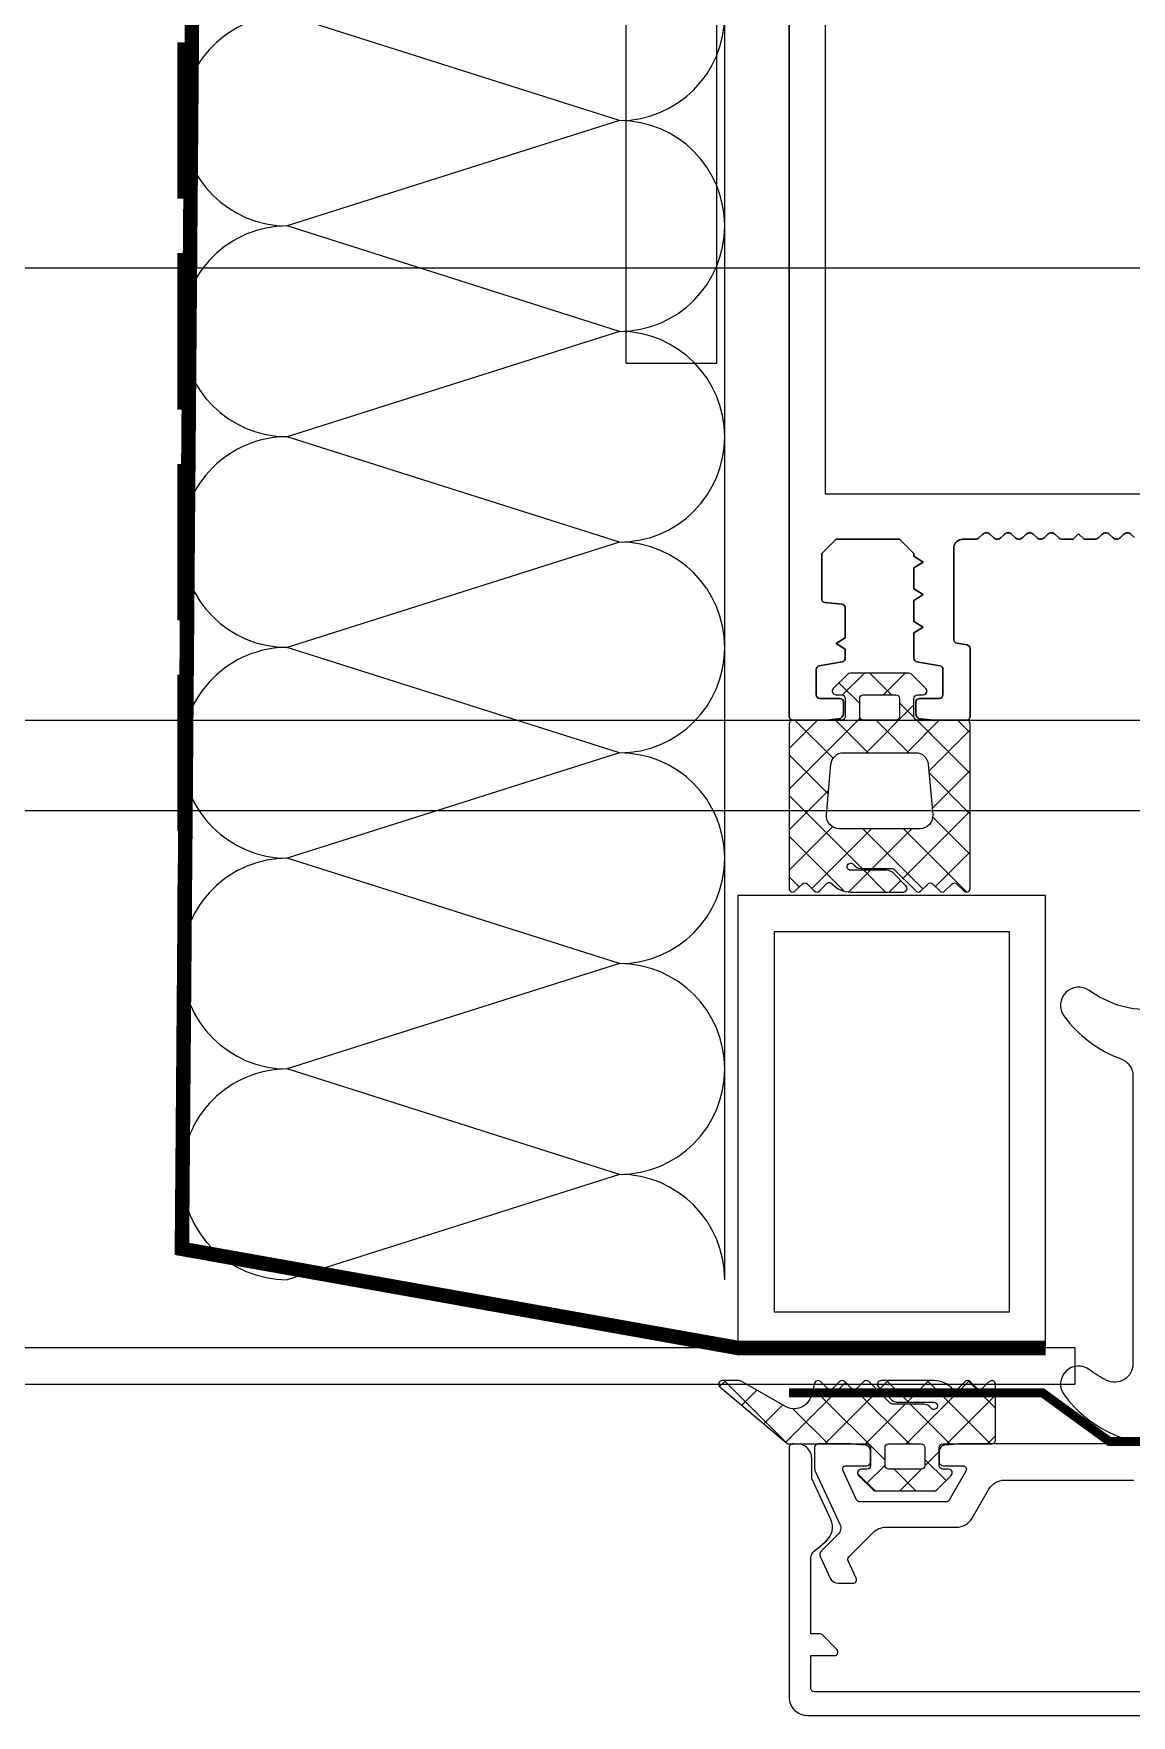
# Model space of a CAD drawing. Header units: inches. Extents: x 21 to 32698, y 13 to 3712.
# Drawn here: x 12315.78 to 12321.85, y 961.58 to 970.88 of the extents above; entities that cross this region are included whole.
import ezdxf

# ---------------------------------------------------------------- set-up
doc = ezdxf.new("R2010")
doc.units = ezdxf.units.IN
doc.header["$MEASUREMENT"] = 0
doc.set_wipeout_variables(frame=1)
doc.linetypes.add('HIDDEN', pattern=[9.525, 6.35, -3.175])
for name, color, linetype, lineweight in [('Z_MİM_-KM-GLAZ', 8, 'Continuous', 25), ('Z_MİM_-KM-IZO-THERMAL', 8, 'Continuous', 25), ('Z_MİM_-KM-PAINT', 8, 'Continuous', 25), ('Z_MİM_-KM-WALL-PLASTER', 8, 'Continuous', 25), ('Z_MİM_78-köpük', 8, 'Continuous', 25), ('Z_MİM_ALUMINIUM', 8, 'Continuous', 25), ('Z_MİM_axis-su yalıtım', 8, 'HIDDEN', 25), ('Z_MİM_fitiller_k', 8, 'Continuous', 25), ('Z_MİM_MYM Taşyünü', 8, 'Continuous', 25), ('Z_MİM_MYM_alüminyum levha', 8, 'Continuous', 25), ('Z_MİM_MYM_MEMBRAN_', 8, 'HIDDEN', 25), ('Z_MİM_MYM_taşyünü', 8, 'Continuous', 25), ('Z_MİM_TR', 8, 'Continuous', 25)]:
    doc.layers.add(name, color=color, linetype=linetype, lineweight=lineweight)

# ---------------------------------------------------------------- blocks, each defined once
blk = doc.blocks.new('D09056')
at = {"layer": 'Z_MİM_78-köpük'}
blk.add_lwpolyline([(6, -9.143, -0.314914), (6.657, -8.204, 0.149332), (9.81, -5.822, 0.850698), (8.418, -4.422, -0.156616), (5.062, -5.5), (5, -5.5), (5, -5.509), (1.8, -5.509), (1.8, -1.16), (0.625, -0.219, 0.351086), (-0.625, -0.219), (-1.8, -1.16), (-1.8, -5.509), (-5, -5.509), (-5.062, -5.5, -0.156616), (-8.418, -4.422, 0.850698), (-9.81, -5.822, 0.149332), (-6.657, -8.204, -0.314914), (-6, -9.143), (-6, -25.073, -0.555494), (-7.442, -25.97, -0.047351), (-8.397, -25.381, 0.866334), (-9.803, -26.775, 0.237484), (-4.371, -29.509), (4.371, -29.509, 0.237484), (9.803, -26.775, 0.866334), (8.397, -25.381, -0.047351), (7.442, -25.97, -0.555494), (6, -25.073)], format="xyb", close=True, dxfattribs=at)
blk = doc.blocks.new('ANK-1')
for points in [[(0, -130.274), (0, 0)], [(0, -130.274), (5, -130.274), (5, -5)]]:
    blk.add_lwpolyline(points)
blk = doc.blocks.new('*U160')
at = {"layer": 'Z_MİM_MYM_taşyünü'}
for p, q in [((-140.748, 5.823), (-146.572, 24.177)), ((-140.748, 5.823), (-134.925, 24.177)), ((-129.101, 5.823), (-134.925, 24.177)), ((-129.101, 5.823), (-123.278, 24.177)), ((-117.454, 5.823), (-123.278, 24.177)), ((-117.454, 5.823), (-111.631, 24.177)), ((-105.807, 5.823), (-111.631, 24.177)), ((-105.807, 5.823), (-99.984, 24.177)), ((-94.16, 5.823), (-99.984, 24.177)), ((-94.16, 5.823), (-88.337, 24.177)), ((-82.513, 5.823), (-88.337, 24.177)), ((-82.513, 5.823), (-76.69, 24.177)), ((-146.572, 0), (-134.925, 0)), ((-134.925, 0), (-123.278, 0)), ((-123.278, 0), (-111.631, 0)), ((-111.631, 0), (-99.984, 0)), ((-99.984, 0), (-88.337, 0)), ((-88.337, 0), (-76.69, 0))]:
    blk.add_line(p, q, dxfattribs=at)
at = {"layer": 'Z_MİM_MYM_taşyünü', "const_width": 0.5}
for points in [[(-145.072, 30), (-136.425, 30)], [(-133.425, 30), (-124.778, 30)], [(-121.778, 30), (-113.131, 30)], [(-110.131, 30), (-101.484, 30)], [(-98.484, 30), (-89.837, 30)], [(-86.837, 30), (-78.19, 30)]]:
    blk.add_lwpolyline(points, dxfattribs=at)
at = {"layer": 'Z_MİM_MYM_taşyünü'}
for centre, start, end in [((-140.748, 24.177), 90, 180), ((-140.748, 24.177), 360, 90), ((-129.101, 24.177), 90, 180), ((-129.101, 24.177), 360, 90), ((-117.454, 24.177), 90, 180), ((-117.454, 24.177), 360, 90), ((-105.807, 24.177), 90, 180), ((-105.807, 24.177), 360, 90), ((-94.16, 24.177), 90, 180), ((-94.16, 24.177), 360, 90), ((-82.513, 24.177), 90, 180), ((-82.513, 24.177), 360, 90), ((-146.572, 5.823), 270, 0), ((-134.925, 5.823), 180, 270), ((-134.925, 5.823), 270, 0), ((-123.278, 5.823), 180, 270), ((-123.278, 5.823), 270, 0), ((-111.631, 5.823), 180, 270), ((-111.631, 5.823), 270, 0), ((-99.984, 5.823), 180, 270), ((-99.984, 5.823), 270, 0), ((-88.337, 5.823), 180, 270), ((-88.337, 5.823), 270, 0), ((-76.69, 5.823), 180, 270)]:
    blk.add_arc(centre, 5.823, start, end, dxfattribs=at)
blk = doc.blocks.new('-KM-AL1 150_900')
at = {"layer": 'Z_MİM_ALUMINIUM'}
for points in [[(17.5532, -35.82), (12.8332, -35.82, -0.414214), (12.8132, -35.8), (12.8132, -35.62), (12.9432, -35.62, 0.668179), (12.9574, -35.5859), (12.8774, -35.5059, 0.198912), (12.8632, -35.5), (12.8132, -35.5), (12.8132, -35.0805, -0.221695), (12.8311, -35.0422), (12.8975, -34.9865, 0.339454), (12.9239, -34.8676), (12.8182, -34.6411), (12.8182, -34.53, 0.47748), (12.7215, -34.4518, 0.544797), (12.6932, -34.47), (12.6932, -35.85, 0.414214), (12.7932, -35.95), (17.5932, -35.95, 0.414214)], [(14.9732, -34.4503), (13.6332, -34.4503, 0.02182), (13.6315, -34.4504), (13.5506, -34.4574, 0.388879), (13.5232, -34.4873), (13.5232, -34.5503, 0.414214), (13.5432, -34.5703), (13.6532, -34.5703, -0.57735), (13.6705, -34.6003), (13.5782, -34.7603, -0.267949), (13.5609, -34.7703), (13.0839, -34.7703, -0.291473), (13.0657, -34.7587), (12.9911, -34.5987, -0.548619), (13.0093, -34.5703), (13.1232, -34.5703, 0.414214), (13.1432, -34.5503), (13.1432, -34.4873, 0.388879), (13.1158, -34.4574), (13.035, -34.4504, 0.02182), (13.0332, -34.4503), (12.8532, -34.4503, 0.414214), (12.8332, -34.4703), (12.8332, -34.5803, 0.109518), (12.8379, -34.6014), (12.9738, -34.8928, -0.315299), (12.9638, -34.9493), (12.872, -35.0411, 0.315299), (12.866, -35.075), (12.9203, -35.1914, 0.291473), (12.9657, -35.2203), (13.0458, -35.2203, 0.548619), (13.064, -35.1918), (13.0194, -35.0962, -0.315299), (13.0234, -35.0736), (13.1574, -34.9396, -0.198912), (13.2281, -34.9103), (13.6186, -34.9103, 0.267949), (13.7052, -34.8603), (13.7976, -34.7003, -0.267949), (13.8842, -34.6503), (14.5993, -34.6503, -0.198912)]]:
    blk.add_lwpolyline(points, format="xyb", dxfattribs=at)
at = {"layer": 'Z_MİM_axis-su yalıtım', "ltscale": 25, "const_width": 0.05, "elevation": -0.0016}
blk.add_lwpolyline([(12.6928, -34.1674), (14.0932, -34.1674), (14.4628, -34.4361), (15.0307, -34.4361), (15.1308, -34.356, -0.350813), (15.2557, -34.356), (15.3557, -34.4361), (15.9236, -34.4361), (16.2932, -34.1674), (17.6937, -34.1674)], format="xyb", dxfattribs=at)
at = {"layer": 'Z_MİM_fitiller_k', "linetype": 'Continuous', "flags": 128}
blk.add_lwpolyline([(13.4432, -34.57, -0.414214), (13.4232, -34.59), (13.2432, -34.59, -0.414214), (13.2232, -34.57), (13.2232, -34.47, -0.414214), (13.2432, -34.45), (13.4232, -34.45, -0.414214), (13.4432, -34.47)], format="xyb", close=True, dxfattribs=at)
blk.add_wipeout([(151.4879, -34.02), (151.7258, -15.4799), (149.45, -15.45), (149.45, 7.15), (9.45, 7.15), (9.45, -15.45), (7.3978, -15.45), (7.5673, -34.0611)])
at = {"layer": 'Z_MİM_fitiller_k'}
h = blk.add_hatch(dxfattribs=at)
h.set_pattern_fill('ANSI37', color=256, scale=0.05)
h.set_pattern_definition([(45, (15.19323, -18.45002), (-0.1122532, 0.1122532), []), (135, (15.19323, -18.45002), (-0.1122532, -0.1122532), [])])
h.paths.add_polyline_path([(12.7132, -30.45, 0.414214), (12.6932, -30.47), (12.6932, -31.38, 0.668179), (12.7274, -31.3942), (12.7657, -31.3559, -0.414214), (12.7939, -31.3559), (12.8322, -31.3942, 0.414214), (12.8605, -31.3942), (12.9009, -31.3537, -0.427607), (12.9298, -31.3544, 0.210768), (13.0332, -31.4), (13.3249, -31.4, 0.668179), (13.3391, -31.3659), (13.2679, -31.2947, 0.198912), (13.2325, -31.28), (13.0332, -31.28, -1.650385), (13.0496, -31.2486, 0.245393), (13.0907, -31.27), (13.2604, -31.27, -0.198912), (13.2745, -31.2759), (13.3928, -31.3942, 0.414214), (13.4211, -31.3942), (13.4594, -31.3559, -0.414214), (13.4877, -31.3559), (13.5259, -31.3942, 0.414214), (13.5542, -31.3942), (13.5925, -31.3559, -0.414214), (13.6208, -31.3559), (13.6591, -31.3942, 0.668179), (13.6932, -31.38), (13.6932, -30.47, 0.414214), (13.6732, -30.45), (13.4032, -30.45, -0.414214), (13.3832, -30.43), (13.3832, -30.33, -0.414214), (13.4032, -30.31), (13.4349, -30.31, 0.668179), (13.4491, -30.2759), (13.3691, -30.1959, 0.198912), (13.3549, -30.19), (13.0315, -30.19, 0.198912), (13.0174, -30.1959), (12.9374, -30.2759, 0.668179), (12.9515, -30.31), (12.9832, -30.31, -0.414214), (13.0032, -30.33), (13.0032, -30.43, -0.414214), (12.9832, -30.45)])
h.paths.add_polyline_path([(12.9941, -30.63), (13.3923, -30.63, -0.388879), (13.4621, -30.6939), (13.4866, -30.9739, -0.440011), (13.4168, -31.05), (12.9696, -31.05, -0.440011), (12.8999, -30.9739), (12.9244, -30.6939, -0.388879)], flags=16)
h.paths.add_polyline_path([(13.0832, -30.43, 0.414214), (13.1032, -30.45), (13.2832, -30.45, 0.414214), (13.3032, -30.43), (13.3032, -30.33, 0.414214), (13.2832, -30.31), (13.1032, -30.31, 0.414214), (13.0832, -30.33)], flags=16)
h.paths.add_polyline_path([(13.0388, -34.1441), (13.0005, -34.1059, 0.414214), (12.9722, -34.1059), (12.9339, -34.1441, -0.414214), (12.9057, -34.1441), (12.8674, -34.1059, 0.57735), (12.8339, -34.1148), (12.816, -34.1815, -0.493145), (12.6694, -34.2422), (12.4277, -34.1027, 0.131652), (12.4177, -34.1), (12.3239, -34.1, 0.700208), (12.311, -34.1353), (12.6805, -34.4453, 0.176327), (12.6933, -34.45), (13.1232, -34.45, -0.414214), (13.1432, -34.47), (13.1432, -34.57, -0.414214), (13.1232, -34.59), (13.0915, -34.59, 0.668179), (13.0774, -34.6241), (13.1574, -34.7041, 0.198912), (13.1715, -34.71), (13.4949, -34.71, 0.198912), (13.5091, -34.7041), (13.5891, -34.6241, 0.668179), (13.5749, -34.59), (13.5432, -34.59, -0.414214), (13.5232, -34.57), (13.5232, -34.47, -0.414214), (13.5432, -34.45), (13.8132, -34.45, 0.414214), (13.8332, -34.43), (13.8332, -34.12, 0.668179), (13.7991, -34.1059), (13.7608, -34.1441, -0.414214), (13.7325, -34.1441), (13.6942, -34.1059, 0.414214), (13.6659, -34.1059), (13.6255, -34.1463, -0.427607), (13.5966, -34.1456, 0.210768), (13.4932, -34.1), (13.2015, -34.1, 0.668179), (13.1874, -34.1341), (13.2586, -34.2054, 0.198912), (13.2939, -34.22), (13.4932, -34.22, -1.650385), (13.4768, -34.2514, 0.245393), (13.4358, -34.23), (13.2661, -34.23, -0.198912), (13.2519, -34.2241), (13.1336, -34.1059, 0.414214), (13.1054, -34.1059), (13.0671, -34.1441, -0.414214)])
h.paths.add_polyline_path([(13.2432, -34.45), (13.4232, -34.45, -0.414214), (13.4432, -34.47), (13.4432, -34.57, -0.414214), (13.4232, -34.59), (13.2432, -34.59, -0.414214), (13.2232, -34.57), (13.2232, -34.47, -0.414214)], flags=16)
for points in [[(12.4105, -33.9197), (14.1105, -33.9197), (14.1105, -31.4197), (12.4105, -31.4197)], [(12.6105, -33.7197), (13.9105, -33.7197), (13.9105, -31.6197), (12.6105, -31.6197)]]:
    blk.add_lwpolyline(points, close=True)
at = {"layer": 'Z_MİM_ALUMINIUM', "linetype": 'ByBlock'}
for points in [[(14.602, -29.4412), (14.5844, -29.4237, 0.414214), (14.542, -29.4237), (14.5244, -29.4412, -0.414214), (14.482, -29.4412), (14.4644, -29.4237, 0.414214), (14.422, -29.4237), (14.4044, -29.4412, -0.198912), (14.3832, -29.45), (14.3232, -29.45), (14.2932, -29.42), (14.2632, -29.45), (14.2032, -29.45, -0.198912), (14.182, -29.4412), (14.1644, -29.4237, 0.414214), (14.122, -29.4237), (14.1044, -29.4412, -0.414214), (14.062, -29.4412), (14.0444, -29.4237, 0.414214), (14.002, -29.4237), (13.9844, -29.4412, -0.414214), (13.942, -29.4412), (13.9244, -29.4237, 0.414214), (13.882, -29.4237), (13.8644, -29.4412, -0.414214), (13.822, -29.4412), (13.8044, -29.4237, 0.414214), (13.762, -29.4237), (13.7444, -29.4412, -0.198912), (13.7232, -29.45), (13.6532, -29.45, 0.414214), (13.6032, -29.5), (13.6032, -30.0049, 0.36397), (13.6198, -30.0246), (13.6767, -30.0346, -0.36397), (13.6932, -30.0543), (13.6932, -30.43, -0.414214), (13.6732, -30.45), (13.4932, -30.45, -0.02182), (13.4915, -30.4499), (13.4206, -30.4437, -0.388879), (13.3932, -30.4139), (13.3932, -30.35, -0.414214), (13.4132, -30.33), (13.5232, -30.33, 0.414214), (13.5432, -30.31), (13.5432, -30.17, 0.36397), (13.5267, -30.1503), (13.3998, -30.1279, -0.36397), (13.3832, -30.1082), (13.3832, -29.9682), (13.4332, -29.9364), (13.3832, -29.9045), (13.3832, -29.7882), (13.4332, -29.7564), (13.3832, -29.7245), (13.3832, -29.6082), (13.4332, -29.5764), (13.3832, -29.5445), (13.3832, -29.53), (13.3032, -29.45), (12.9532, -29.45), (12.8732, -29.53), (12.8732, -29.7802, 0.388879), (12.8915, -29.8001), (12.985, -29.8083, -0.388879), (13.0032, -29.8282), (13.0032, -29.9945), (12.9532, -30.0264), (13.0032, -30.0582), (13.0032, -30.1082, -0.36397), (12.9867, -30.1279), (12.8598, -30.1503, 0.36397), (12.8432, -30.17), (12.8432, -30.31, 0.414214), (12.8632, -30.33), (12.9732, -30.33, -0.414214), (12.9932, -30.35), (12.9932, -30.4139, -0.388879), (12.9658, -30.4437), (12.895, -30.4499, -0.02182), (12.8932, -30.45), (12.7132, -30.45, -0.414214), (12.6932, -30.43), (12.6932, -18.57, -0.414214)], [(12.6932, -18.57), (12.6932, -30.43, 0.414214), (12.7132, -30.45), (12.8932, -30.45, 0.02182), (12.895, -30.4499), (12.9658, -30.4437, 0.388879), (12.9932, -30.4139), (12.9932, -30.35, 0.414214), (12.9732, -30.33), (12.8632, -30.33, -0.414214), (12.8432, -30.31), (12.8432, -30.17, -0.36397), (12.8598, -30.1503), (12.9867, -30.1279, 0.36397), (13.0032, -30.1082), (13.0032, -30.0582), (12.9532, -30.0264), (13.0032, -29.9945), (13.0032, -29.8282, 0.388879), (12.985, -29.8083), (12.8915, -29.8001, -0.388879), (12.8732, -29.7802), (12.8732, -29.53), (12.9532, -29.45), (13.3032, -29.45), (13.3832, -29.53), (13.3832, -29.5445), (13.4332, -29.5764), (13.3832, -29.6082), (13.3832, -29.7245), (13.4332, -29.7564), (13.3832, -29.7882), (13.3832, -29.9045), (13.4332, -29.9364), (13.3832, -29.9682), (13.3832, -30.1082, 0.36397), (13.3998, -30.1279), (13.5267, -30.1503, -0.36397), (13.5432, -30.17), (13.5432, -30.31, -0.414214), (13.5232, -30.33), (13.4132, -30.33, 0.414214), (13.3932, -30.35), (13.3932, -30.4139, 0.388879), (13.4206, -30.4437), (13.4915, -30.4499, 0.02182), (13.4932, -30.45), (13.6732, -30.45, 0.414214), (13.6932, -30.43), (13.6932, -30.0543, 0.36397), (13.6767, -30.0346), (13.6198, -30.0246, -0.36397), (13.6032, -30.0049), (13.6032, -29.5, -0.414214), (13.6532, -29.45), (13.7232, -29.45, 0.198912), (13.7444, -29.4412), (13.762, -29.4237, -0.414214), (13.8044, -29.4237), (13.822, -29.4412, 0.414214), (13.8644, -29.4412), (13.882, -29.4237, -0.414214), (13.9244, -29.4237), (13.942, -29.4412, 0.414214), (13.9844, -29.4412), (14.002, -29.4237, -0.414214), (14.0444, -29.4237), (14.062, -29.4412, 0.414214), (14.1044, -29.4412), (14.122, -29.4237, -0.414214), (14.1644, -29.4237), (14.182, -29.4412, 0.198912), (14.2032, -29.45), (14.2632, -29.45), (14.2932, -29.42), (14.3232, -29.45), (14.3832, -29.45, 0.198912), (14.4044, -29.4412), (14.422, -29.4237, -0.414214), (14.4644, -29.4237), (14.482, -29.4412, 0.414214), (14.5244, -29.4412), (14.542, -29.4237, -0.414214), (14.5844, -29.4237), (14.602, -29.4412, 0.414214)]]:
    blk.add_lwpolyline(points, format="xyb", dxfattribs=at)
at = {"layer": 'Z_MİM_ALUMINIUM'}
blk.add_lwpolyline([(17.4932, -19.99), (17.4932, -18.75), (12.8932, -18.75), (12.8932, -19.99), (13.1232, -19.99, -0.414214), (13.1432, -20.01), (13.1432, -20.12, -0.414214), (13.1232, -20.14), (12.8932, -20.14), (12.8932, -29.2), (17.4932, -29.2), (17.4932, -20.14), (17.2632, -20.14, -0.414214), (17.2432, -20.12), (17.2432, -20.01, -0.414214), (17.2632, -19.99)], format="xyb", close=True, dxfattribs=at)
at = {"layer": 'Z_MİM_fitiller_k', "linetype": 'Continuous', "flags": 128}
for points in [[(13.6932, -31.38), (13.6932, -30.47, 0.414214), (13.6732, -30.45), (13.4032, -30.45, -0.414214), (13.3832, -30.43), (13.3832, -30.33, -0.414214), (13.4032, -30.31), (13.4349, -30.31, 0.668179), (13.4491, -30.2759), (13.3691, -30.1959, 0.198912), (13.3549, -30.19), (13.0315, -30.19, 0.198912), (13.0174, -30.1959), (12.9374, -30.2759, 0.668179), (12.9515, -30.31), (12.9832, -30.31, -0.414214), (13.0032, -30.33), (13.0032, -30.43, -0.414214), (12.9832, -30.45), (12.7132, -30.45, 0.414214), (12.6932, -30.47), (12.6932, -31.38, 0.668179), (12.7274, -31.3942), (12.7657, -31.3559, -0.414214), (12.7939, -31.3559), (12.8322, -31.3942, 0.414214), (12.8605, -31.3942), (12.9009, -31.3537, -0.427607), (12.9298, -31.3544, 0.210768), (13.0332, -31.4), (13.3249, -31.4, 0.668179), (13.3391, -31.3659), (13.2679, -31.2947, 0.198912), (13.2325, -31.28), (13.0332, -31.28, -1.650385), (13.0496, -31.2486, 0.245393), (13.0907, -31.27), (13.2604, -31.27, -0.198912), (13.2745, -31.2759), (13.3928, -31.3942, 0.414214), (13.4211, -31.3942), (13.4594, -31.3559, -0.414214), (13.4877, -31.3559), (13.5259, -31.3942, 0.414214), (13.5542, -31.3942), (13.5925, -31.3559, -0.414214), (13.6208, -31.3559), (13.6591, -31.3942, 0.668179)], [(13.0832, -30.33, -0.414214), (13.1032, -30.31), (13.2832, -30.31, -0.414214), (13.3032, -30.33), (13.3032, -30.43, -0.414214), (13.2832, -30.45), (13.1032, -30.45, -0.414214), (13.0832, -30.43)], [(12.8999, -30.9739), (12.9244, -30.6939, -0.388879), (12.9941, -30.63), (13.3923, -30.63, -0.388879), (13.4621, -30.6939), (13.4866, -30.9739, -0.440011), (13.4168, -31.05), (12.9696, -31.05, -0.440011)], [(12.816, -34.1815, -0.493145), (12.6694, -34.2422), (12.4277, -34.1027, 0.131652), (12.4177, -34.1), (12.3239, -34.1, 0.700208), (12.311, -34.1353), (12.6805, -34.4453, 0.176327), (12.6933, -34.45), (13.1232, -34.45, -0.414214), (13.1432, -34.47), (13.1432, -34.57, -0.414214), (13.1232, -34.59), (13.0915, -34.59, 0.668179), (13.0774, -34.6241), (13.1574, -34.7041, 0.198912), (13.1715, -34.71), (13.4949, -34.71, 0.198912), (13.5091, -34.7041), (13.5891, -34.6241, 0.668179), (13.5749, -34.59), (13.5432, -34.59, -0.414214), (13.5232, -34.57), (13.5232, -34.47, -0.414214), (13.5432, -34.45), (13.8132, -34.45, 0.414214), (13.8332, -34.43), (13.8332, -34.12, 0.668179), (13.7991, -34.1059), (13.7608, -34.1441, -0.414214), (13.7325, -34.1441), (13.6942, -34.1059, 0.414214), (13.6659, -34.1059), (13.6255, -34.1463, -0.427607), (13.5966, -34.1456, 0.210768), (13.4932, -34.1), (13.2015, -34.1, 0.668179), (13.1874, -34.1341), (13.2586, -34.2054, 0.198912), (13.2939, -34.22), (13.4932, -34.22, -1.650385), (13.4768, -34.2514, 0.245393), (13.4358, -34.23), (13.2661, -34.23, -0.198912), (13.2519, -34.2241), (13.1336, -34.1059, 0.414214), (13.1054, -34.1059), (13.0671, -34.1441, -0.414214), (13.0388, -34.1441), (13.0005, -34.1059, 0.414214), (12.9722, -34.1059), (12.9339, -34.1441, -0.414214), (12.9057, -34.1441), (12.8674, -34.1059, 0.57735), (12.8339, -34.1148)]]:
    blk.add_lwpolyline(points, format="xyb", close=True, dxfattribs=at)
at = {"layer": 'Z_MİM_MYM_alüminyum levha'}
blk.add_lwpolyline([(7.5087, -15.7805, -0.414214), (7.5088, -15.7805), (7.5088, -20.3918), (7.5088, -33.9197, 0.414214), (7.7088, -34.1197), (14.2749, -34.1197), (14.2749, -33.9197), (7.7088, -33.9197, -0.414214), (7.7088, -33.9197), (7.7088, -20.3918), (7.7088, -15.7805, 0.000012), (7.7088, -15.7805), (7.5088, -15.7805)], format="xyb", dxfattribs=at)
at = {"layer": 'Z_MİM_MYM_MEMBRAN_', "ltscale": 20, "const_width": 0.08}
blk.add_lwpolyline([(14.1105, -33.9197), (12.4105, -33.9197), (9.337, -33.3721), (9.337, -33.3721), (9.4832, -15.4647), (8.3978, -15.45), (7.8978, -15.45)], dxfattribs=at)
at = {"xscale": 0.1, "yscale": 0.1, "zscale": 0.1}
blk.add_blockref('ANK-1', (11.7932, -15.45, -0.0016), dxfattribs=at)
at = {"layer": 'Z_MİM_MYM Taşyünü', "xscale": 0.1, "yscale": 0.1, "zscale": 0.1, "rotation": 90}
blk.add_blockref('*U160', (12.337, -18.8855), dxfattribs=at)
at = {"layer": 'Z_MİM_TR', "xscale": 0.1, "yscale": 0.1, "zscale": 0.1}
blk.add_blockref('D09056', (15.1932, -31.502, -0.0016), dxfattribs=at)

msp = doc.modelspace()

# ---------------------------------------------------------------- block references
at = {"layer": 'Z_MİM_-KM-GLAZ'}
msp.add_blockref('-KM-AL1 150_900', (12307.2649, 997.5331), dxfattribs=at)

# ---------------------------------------------------------------- next in the draw order: linework, layer by layer
at = {"layer": 'Z_MİM_-KM-IZO-THERMAL'}
msp.add_lwpolyline([(11329.2138, 1162.1587), (11329.2138, 969.5831), (12844.2149, 969.5831), (12844.2149, 2594.5843), (9029.2148, 2594.5843), (9029.2148, 1624.5832), (9319.214, 1624.5832), (9319.214, 969.5831), (10654.2139, 969.5831), (10654.2139, 1161.8315)], dxfattribs=at)
at = {"layer": 'Z_MİM_-KM-PAINT'}
msp.add_lwpolyline([(11326.2138, 1162.1587), (11326.2138, 966.5831), (12847.2149, 966.5831), (12847.2149, 2597.5843), (9026.2148, 2597.5843), (9026.2148, 1621.5832), (9316.214, 1621.5832), (9316.214, 966.5831), (10657.2139, 966.5831), (10657.2139, 1161.8315)], dxfattribs=at)
at = {"layer": 'Z_MİM_-KM-WALL-PLASTER'}
msp.add_lwpolyline([(11326.7138, 1162.1587), (11326.7138, 967.0831), (12846.7149, 967.0831), (12846.7149, 2597.0843), (9026.7148, 2597.0843), (9026.7148, 1622.0832), (9316.714, 1622.0832), (9316.714, 967.0831), (10656.7139, 967.0831), (10656.7139, 1161.8315)], dxfattribs=at)

doc.saveas('drawing.dxf')
